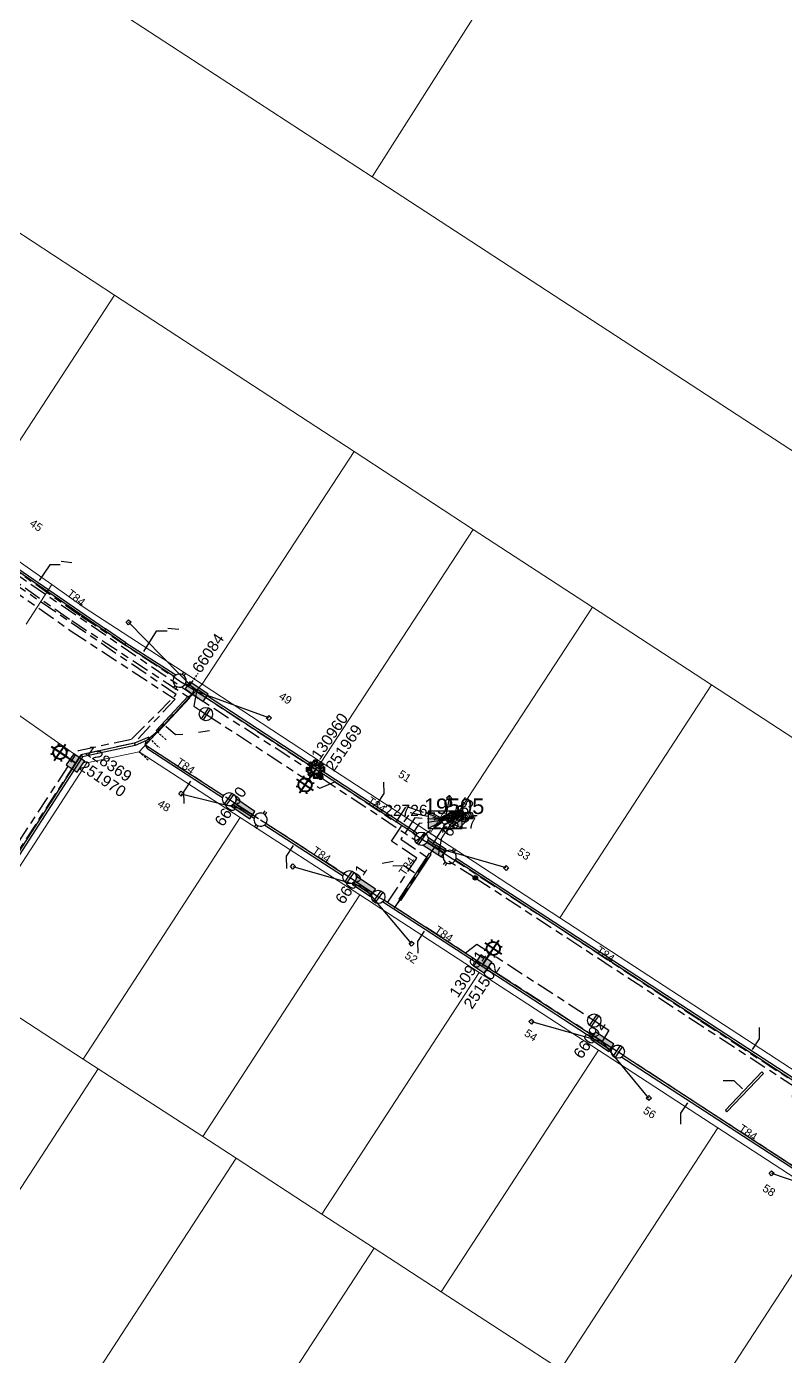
# Model space of a CAD drawing. Header units: metres. Extents: x 0 to 294317, y 0 to 6233398.
# Drawn here: x 292582.2 to 292752.8, y 6231529.6 to 6231828.6 of the extents above; entities that cross this region are included whole.
import ezdxf
from ezdxf import colors
from ezdxf.entities.mleader import LeaderData, LeaderLine
from ezdxf.enums import TextEntityAlignment as Align
from ezdxf.math import Vec2, Vec3

# ---------------------------------------------------------------- set-up
doc = ezdxf.new("R2010")
doc.units = ezdxf.units.M
for name, pattern in [('Cable Exist UG', [8.2, 4, -1.2, 1.8, -1.2]), ('DASHED', [0.75, 0.5, -0.25]), ('HIDDEN', [0.375, 0.25, -0.125]), ('HIDDEN2', [0.1875, 0.125, -0.0625])]:
    doc.linetypes.add(name, pattern=pattern)
doc.layers.get('0').update_dxf_attribs({"color": 6})
for name, color, linetype in [('_User Miscellaneous1', 7, 'Continuous'), ('Duct_SP_EXT', 7, 'Continuous'), ('Equip_HV_EXT', 7, 'Continuous'), ('Equip_LV_EXT', 7, 'Continuous'), ('Equip_SP_SL_EXT', 7, 'Continuous'), ('Mains_HV_EXT', 7, 'Continuous'), ('Mains_LV_EXT', 7, 'Continuous'), ('Mains_LV_SL_EXT', 7, 'Continuous'), ('Services_SP_EXT', 7, 'Continuous'), ('Sub_SP_EXT', 7, 'Continuous'), ('SupportsUG_SP_LV_EXT', 7, 'Continuous'), ('SupportsUG_SP_LV_SL_EXT', 7, 'Continuous'), ('Trench_SP_EXT', 7, 'Continuous')]:
    doc.layers.add(name, color=color, linetype=linetype)
for name, color, linetype, lineweight in [('Cadastre Buildings_SP_EXT', 9, 'Continuous', 5), ('Cadastre Land Parcels_SP_EXT', 9, 'Continuous', 5), ('Cadastre Other Property_SP_EXT', 9, 'HIDDEN', 5), ('Cadastre Roads_SP_EXT', 9, 'Continuous', 5)]:
    doc.layers.add(name, color=color, linetype=linetype, lineweight=lineweight)
doc.layers.add('UNKNOWN_FEATURES', color=1, linetype='DASHED', plot=False)
doc.styles.add('COLUMN_LABEL', font='arial.ttf')
doc.styles.add('iecARIAL', font='arial.ttf', dxfattribs={"height": 2})
doc.styles.add('POLE_LABEL', font='arial.ttf')
doc.styles.get("Standard").update_dxf_attribs({"font": 'arial.ttf'})
doc.styles.add('SWITCH_LABEL', font='arial.ttf', dxfattribs={"height": 2.5})

# ---------------------------------------------------------------- blocks, each defined once
blk = doc.blocks.new('SUB_PADMOUNT_EXT')
for points in [[(0, 0), (-3.84, 1.92), (-3.84, -1.92)], [(0, 0), (3.84, 1.92), (3.84, -1.92)]]:
    blk.add_hatch(color=256).paths.add_polyline_path(points)
for p, q in [((3.84, 1.92), (-3.84, -1.92)), ((-3.84, 1.92), (3.84, -1.92))]:
    blk.add_line(p, q)
blk.add_lwpolyline([(-3.84, -1.92), (3.84, -1.92), (3.84, 1.92), (-3.84, 1.92)], close=True)
for tag, height, flags, p in [('ASSET_NUM', 3.5, 8, (2, 2)), ('STREET_CODE', 0.2, 9, (1.5, 0)), ('CONSTRUCTED_VOLTAGE', 0.2, 9, (1.5, -0.2)), ('OPERATING_VOLTAGE', 0.2, 9, (1.5, -0.6)), ('ORIENTATION', 0.2, 9, (1.5, -0.8)), ('OWNED_BY', 0.2, 9, (1.5, -1)), ('OPERATED_BY', 0.2, 9, (1.5, -1.2)), ('SECONDARY_VOLTAGE', 0.2, 9, (1.5, -1.6)), ('STATE', 0.2, 9, (1.5, -1.8)), ('SUBSTATION_TYPE', 0.2, 9, (1.5, -2.2)), ('STREETNAME', 0.2, 9, (1.5, -3)), ('NO_PHASES', 0.2, 9, (1.5, -0.4)), ('MAINTAINED_BY', 0.2, 9, (1.5, -1.4)), ('PARENT', 0.2, 9, (1.5, -2)), ('USAGE', 0.2, 9, (1.5, -2.4)), ('LEGEND', 0.2, 9, (1.5, -2.6)), ('LOCATION', 0.2, 9, (1.5, -2.8)), ('SUBURB', 0.2, 9, (1.5, -3.2)), ('Z', 0.2, 1, (1.5, -3.6)), ('NOTES', 0.2, 9, (1.5, -3.4))]:
    blk.add_attdef(tag, text='', height=height, dxfattribs=dict(flags=flags)).set_placement(p, align=Align.MIDDLE_LEFT)
blk = doc.blocks.new('COLUMN_EXT')
blk.add_hatch(color=256).paths.add_polyline_path([(-1.49, 1.48), (-1.49, -1.49), (1.48, -1.49), (1.48, 1.48)])
blk.add_lwpolyline([(-1.49, -1.49), (1.48, -1.49), (1.48, 1.48), (-1.49, 1.48)], close=True)
for tag, height, style, flags, p in [('ASSET_NUM', 2.5, 'COLUMN_LABEL', 8, (2, 2)), ('STRUCTURE_PLANT_NUMBER', 0.2, 'POLE_LABEL', 9, (1.81, 0.03)), ('STREET_CODE', 0.2, 'COLUMN_LABEL', 9, (1.81, -0.2))]:
    blk.add_attdef(tag, text='', height=height, dxfattribs=dict(style=style, flags=flags)).set_placement(p, align=Align.MIDDLE_LEFT)
at = {"flags": 1}
blk.add_attdef('Z', (1.81, -2.35), '', height=0.2, dxfattribs=at)
at = {"flags": 9}
for tag, p in [('COLUMN_TYPE', (1.81, -0.4)), ('OWNED_BY', (1.81, -0.6)), ('STATE', (1.81, -0.8)), ('USAGE', (1.81, -1)), ('STREETNAME', (1.81, -1.6)), ('SUBURB', (1.81, -1.8)), ('LEGEND', (1.81, -1.2)), ('LOCATION', (1.81, -1.4)), ('NOTES', (1.81, -2))]:
    blk.add_attdef(tag, text='', height=0.2, dxfattribs=at).set_placement(p, align=Align.MIDDLE_LEFT)
blk = doc.blocks.new('PILLAR_EXT')
blk.add_hatch(color=256).paths.add_polyline_path([(-2.475, 0.99), (-2.475, -0.99), (2.475, -0.99), (2.475, 0.99)])
blk.add_lwpolyline([(-2.475, -0.99), (2.475, -0.99), (2.475, 0.99), (-2.475, 0.99)], close=True)
at = {"style": 'iecARIAL', "flags": 8}
blk.add_attdef('ASSET_NUM', (1.5, 3.5), '', height=2.5, dxfattribs=at)
for tag, p, flags in [('OWNED_BY', (0, -0.2), 9), ('STATE', (0, -0.4), 9), ('SUPPORT_TYPE', (0, -0.6), 9), ('STREETNAME', (0, -1.8), 9), ('SUBURB', (0, -2), 1), ('USAGE', (0, -0.8), 9), ('LEGEND', (0, -1), 9), ('LOCATION', (0, -1.2), 9), ('NOTES', (0, -1.4), 9), ('PARENT', (0, -1.6), 9)]:
    blk.add_attdef(tag, p, '', height=0.2, dxfattribs=dict(flags=flags))
blk = doc.blocks.new('SL_LANTERN_EXT')
at = {"lineweight": 40}
for p, q in [((0, 1.97), (0, 6.47)), ((-2.25, 4.22), (2.25, 4.22)), ((-1.46, 5.68), (-1.06, 5.28)), ((-1.46, 2.76), (-1.06, 3.16)), ((1.46, 5.68), (1.06, 5.28)), ((1.46, 2.76), (1.06, 3.16)), ((0, 0), (0, 2.72))]:
    blk.add_line(p, q, dxfattribs=at)
blk.add_circle((0, 4.22), 1.5, dxfattribs=at)
at = {"style": 'iecARIAL', "flags": 8}
blk.add_attdef('ASSET_NUM', (1.5, 1.5), '', height=2.5, dxfattribs=at)
for tag, p, height, flags in [('OPERATING_VOLTAGE', (0.98, -1.65), 0.2, 9), ('ORIENTATION', (0.98, -1.85), 0.2, 9), ('OWNED_BY', (0.98, -2.05), 0.2, 9), ('STATE', (0.98, -2.25), 0.2, 9), ('CONSTRUCTED_VOLTAGE', (0.98, -0.65), 0.2, 9), ('CONTROL_TYPE', (0.98, -0.85), 0.2, 9), ('LANTERN_PURPOSE', (0.98, -1.05), 0.2, 9), ('LANTERN_TYPE', (0.98, -1.25), 0.2, 9), ('NO_PHASES', (0.98, -1.45), 0.2, 9), ('USAGE', (0.98, -2.45), 0.2, 9), ('CEXIST', (0.98, -2.65), 0.2, 9), ('CNEW', (0.98, -2.85), 0.2, 9), ('CNUMBER', (0.98, -3.05), 0.2, 9), ('LNUMBER', (2.18, -3.25), 2.5, 8), ('CREMOVE', (0.98, -3.25), 0.2, 9), ('CREPLACE', (0.98, -3.45), 0.2, 9), ('LKINGHEIGHT', (0.98, -3.65), 0.2, 9), ('LBRACKET', (0.98, -3.85), 0.2, 9), ('LBRACKETVOCAB', (0.98, -4.05), 0.2, 9), ('LCATEGORY', (0.98, -4.25), 0.2, 9), ('LCHARGE1', (0.98, -4.45), 0.2, 9), ('LCHARGE1PERCENT', (0.98, -4.65), 0.2, 9), ('LCHARGE2', (0.98, -4.85), 0.2, 9), ('LCHARGE2PERCENT', (0.98, -5.05), 0.2, 9), ('LCHARGE3', (0.98, -5.25), 0.2, 9), ('LCHARGE3PERCENT', (0.98, -5.45), 0.2, 9), ('LEXIST', (0.98, -5.65), 0.2, 9), ('LLAMP', (0.98, -5.85), 0.2, 9), ('LLAMPVOCAB', (0.98, -6.05), 0.2, 9), ('LMAST', (0.98, -6.25), 0.2, 9), ('LMASTVOCAB', (0.98, -6.45), 0.2, 9), ('LNEW', (0.98, -6.65), 0.2, 9), ('LANTNUMBER', (0.98, -6.85), 0.2, 9), ('LOUTREACH', (0.98, -7.25), 0.2, 9), ('LOUTREACHVOCAB', (0.98, -7.45), 0.2, 9), ('LRATECODE', (0.98, -7.65), 0.2, 9), ('LREMOVE', (0.98, -7.85), 0.2, 9), ('LREPLACE', (0.98, -8.05), 0.2, 9), ('LTYPE', (0.98, -8.25), 0.2, 9), ('LTYPEVOCAB', (0.98, -8.45), 0.2, 9), ('LEGEND', (0.98, -8.65), 0.2, 9), ('LOCATION', (0.98, -8.85), 0.2, 9), ('NOTES', (0.98, -9.05), 0.2, 9), ('STREETNAME', (0.98, -9.25), 0.2, 9), ('SUBURB', (0.98, -9.45), 0.2, 1)]:
    blk.add_attdef(tag, p, '', height=height, dxfattribs=dict(flags=flags))
blk = doc.blocks.new('SL_NIGHTWATCH_EXT')
at = {"lineweight": 40}
h = blk.add_hatch(color=256, dxfattribs=at)
h.paths.add_polyline_path([(0.39, 1.96, 0.098491), (-0.39, 1.96), (-0.2, 0.98, -0.098491), (0.19, 0.98)])
h.paths.add_polyline_path([(0.55, 0.83, -0.098491), (0.83, 0.56), (1.66, 1.11, 0.098491), (1.11, 1.66)])
h.paths.add_polyline_path([(0.98, 0.2, -0.098491), (0.98, -0.19), (1.96, -0.39, 0.098491), (1.96, 0.39)])
h.paths.add_polyline_path([(0.83, -0.55, -0.098491), (0.56, -0.83), (1.11, -1.66, 0.098491), (1.66, -1.11)])
h.paths.add_polyline_path([(-0.19, -0.98), (-0.39, -1.96, 0.098491), (0.39, -1.96), (0.2, -0.98, -0.098491)])
h.paths.add_polyline_path([(-0.83, -0.56), (-1.66, -1.11, 0.098491), (-1.11, -1.66), (-0.55, -0.83, -0.098491)])
h.paths.add_polyline_path([(-0.98, 0.19), (-1.96, 0.39, 0.098491), (-1.96, -0.39), (-0.98, -0.2, -0.098491)])
h.paths.add_polyline_path([(-1.11, 1.66, 0.098491), (-1.66, 1.11), (-0.83, 0.55, -0.098491), (-0.56, 0.83)])
for p, q in [((-1.16, 1.63), (-1.16, 1.63, 0)), ((-1.1, 1.64), (-1.1, 1.64, 0)), ((1.08, 1.63), (1.08, 1.63, 0)), ((-0.86, -0.57), (-0.86, -0.57, 0)), ((0.82, -0.57), (0.82, -0.57, 0)), ((1.13, -1.65), (1.13, -1.65, 0)), ((1.96, -0.37), (1.96, -0.37, 0))]:
    blk.add_line(p, q, dxfattribs=at)
for points in [[(-0.98, 0.19, 0.098491), (-0.98, -0.2), (-1.96, -0.39, -0.098491), (-1.96, 0.39)], [(-0.56, 0.83, 0.098491), (-0.83, 0.55), (-1.66, 1.11, -0.098491), (-1.11, 1.66)], [(-0.2, 0.98, -0.098491), (0.19, 0.98), (0.39, 1.96, 0.098491), (-0.39, 1.96)], [(0.83, 0.56), (1.66, 1.11, 0.098491), (1.11, 1.66), (0.55, 0.83, -0.098491)], [(0.98, -0.19), (1.96, -0.39, 0.098491), (1.96, 0.39), (0.98, 0.2, -0.098491)], [(-0.83, -0.56, 0.098491), (-0.55, -0.83), (-1.11, -1.66, -0.098491), (-1.66, -1.11)], [(0.2, -0.98), (0.39, -1.96, -0.098491), (-0.39, -1.96), (-0.19, -0.98, 0.098491)], [(0.56, -0.83), (1.11, -1.66, 0.098491), (1.66, -1.11), (0.83, -0.55, -0.098491)]]:
    blk.add_lwpolyline(points, format="xyb", close=True, dxfattribs=at)
blk.add_circle((0, 0), 1, dxfattribs=at)
blk = doc.blocks.new('CCP_EXT')
blk.add_wipeout([(0, 0.57), (0.57, 0), (0, -0.57), (-0.57, 0)])
blk.add_lwpolyline([(-0.57, 0), (0, 0.57), (0.57, 0), (0, -0.57), (-0.57, 0)])
at = {"flags": 1}
blk.add_attdef('Z', (0, 0), '', height=0.2, dxfattribs=at)
at = {"flags": 9}
for tag, p in [('CCP_TYPE', (0, 0)), ('CONSTRUCTED_VOLTAGE', (0, -0.2)), ('OPERATING_VOLTAGE', (0, -0.6)), ('ORIENTATION', (0, -0.8)), ('OWNED_BY', (0, -1)), ('STATE', (0, -1.8)), ('NO_PHASES', (0, -0.4)), ('USAGE', (0, -1.2)), ('LEGEND', (0, -1.4)), ('LIFE_SUPPORT', (0, -1.6)), ('NOTES', (0, -2))]:
    blk.add_attdef(tag, text='', height=0.2, dxfattribs=at).set_placement(p, align=Align.MIDDLE_LEFT)
blk = doc.blocks.new('LV_UG_LINKS_CLOSED_EXT')
blk.add_wipeout([(-1.06, 1.06), (-1.18, 0.92), (-1.29, 0.76), (-1.37, 0.59), (-1.43, 0.42), (-1.48, 0.23), (-1.49, 0.05), (-1.49, -0.14), (-1.46, -0.33), (-1.41, -0.51), (-1.33, -0.68), (-1.24, -0.84), (-1.12, -0.99), (-0.99, -1.12), (-0.84, -1.24), (-0.68, -1.33), (-0.51, -1.41), (-0.33, -1.46), (-0.14, -1.49), (0.05, -1.49), (0.23, -1.48), (0.42, -1.43), (0.59, -1.37), (0.76, -1.29), (0.92, -1.18), (1.06, -1.06), (1.18, -0.92), (1.29, -0.76), (1.37, -0.59), (1.43, -0.42), (1.48, -0.23), (1.49, -0.05), (1.49, 0.14), (1.46, 0.33), (1.41, 0.51), (1.33, 0.68), (1.24, 0.84), (1.12, 0.99), (0.99, 1.12), (0.84, 1.24), (0.68, 1.33), (0.51, 1.41), (0.33, 1.46), (0.14, 1.49), (-0.05, 1.49), (-0.23, 1.48), (-0.42, 1.43), (-0.59, 1.37), (-0.76, 1.29), (-0.92, 1.18)])
for p, q in [((-0.25, -1.48), (-0.25, 1.48)), ((0.25, -1.48), (0.25, 1.48))]:
    blk.add_line(p, q)
blk.add_circle((0, 0), 1.5)
at = {"flags": 9}
for tag, p in [('ACTUAL_STATUS', (0, 0)), ('CONSTRUCTED_VOLTAGE', (0, -0.2)), ('OPERATING_VOLTAGE', (0, -0.6)), ('ORIENTATION', (0, -0.8)), ('STATE', (0, -1)), ('SWITCH_TYPE', (0, -1.2)), ('NO_PHASES', (0, -0.4)), ('USAGE', (0, -1.4)), ('NOTES', (0, -1.6))]:
    blk.add_attdef(tag, text='', height=0.2, dxfattribs=at).set_placement(p, align=Align.MIDDLE_LEFT)
at = {"flags": 1}
blk.add_attdef('Z', (0, 0), '', height=0.2, dxfattribs=at)
blk = doc.blocks.new('LV_UG_LINKS_OPEN_EXT')
for p, q in [((-0.25, 1.47), (-0.25, 2.22)), ((0.25, 1.47), (0.25, 2.22)), ((-0.25, -1.47), (-0.25, -2.22)), ((0.25, -1.47), (0.25, -2.22))]:
    blk.add_line(p, q)
at = {"flags": 9}
for tag, p in [('ACTUAL_STATUS', (0, 0)), ('CONSTRUCTED_VOLTAGE', (0, -0.2)), ('OPERATING_VOLTAGE', (0, -0.6)), ('ORIENTATION', (0, -0.8)), ('STATE', (0, -1)), ('SWITCH_TYPE', (0, -1.2)), ('NO_PHASES', (0, -0.4)), ('USAGE', (0, -1.4)), ('NOTES', (0, -1.6))]:
    blk.add_attdef(tag, text='', height=0.2, dxfattribs=at).set_placement(p, align=Align.MIDDLE_LEFT)
at = {"flags": 1}
blk.add_attdef('Z', (0, 0), '', height=0.2, dxfattribs=at)
blk.add_wipeout([(-0.25, 1.47), (-0.43, 1.43), (-0.61, 1.36), (-0.77, 1.28), (-0.93, 1.17), (-1.07, 1.05), (-1.19, 0.9), (-1.29, 0.75), (-1.38, 0.58), (-1.44, 0.4), (-1.48, 0.22), (-1.49, 0.03), (-1.49, -0.16), (-1.45, -0.34), (-1.4, -0.52), (-1.32, -0.69), (-1.23, -0.85), (-1.11, -1), (-0.98, -1.13), (-0.83, -1.24), (-0.66, -1.34), (-0.49, -1.41), (-0.31, -1.46), (-0.13, -1.49), (0.06, -1.49), (0.25, -1.47), (0.43, -1.43), (0.61, -1.36), (0.77, -1.28), (0.93, -1.17), (1.07, -1.05), (1.19, -0.9), (1.29, -0.75), (1.38, -0.58), (1.44, -0.4), (1.48, -0.22), (1.49, -0.03), (1.49, 0.16), (1.45, 0.34), (1.4, 0.52), (1.32, 0.69), (1.23, 0.85), (1.11, 1), (0.98, 1.13), (0.83, 1.24), (0.66, 1.34), (0.49, 1.41), (0.31, 1.46), (0.13, 1.49), (-0.06, 1.49)])
blk.add_lwpolyline([(0, -1.49, 1), (0, 1.49, 1)], format="xyb", close=True)
blk = doc.blocks.new('LV_UG_DFUSE_CLOSED_EXT')
for points in [[(1, 0), (0, 0)], [(5.04, 0.73), (2.16, -0.72)], [(5.05, -0.71), (2.16, 0.72)], [(6.2, 0.01), (7.2, 0.01)]]:
    blk.add_lwpolyline(points)
for centre in [(1.8, 0), (5.4, 0.01)]:
    blk.add_circle(centre, 0.8)
at = {"flags": 9}
for tag, p in [('ACTUAL_STATUS', (0, 0)), ('CONSTRUCTED_VOLTAGE', (0, -0.2)), ('OPERATING_VOLTAGE', (0, -0.6)), ('ORIENTATION', (0, -0.8)), ('STATE', (0, -1)), ('SWITCH_TYPE', (0, -1.2)), ('NO_PHASES', (0, -0.4)), ('USAGE', (0, -1.4)), ('NOTES', (0, -1.6))]:
    blk.add_attdef(tag, text='', height=0.2, dxfattribs=at).set_placement(p, align=Align.MIDDLE_LEFT)
at = {"flags": 1}
blk.add_attdef('Z', (0, 0), '', height=0.2, dxfattribs=at)
blk = doc.blocks.new('SWG_HOLEC_SU_EXT')
blk.add_line((1.8, -2), (5.8, -2))
for points in [[(1, 0), (0, 0)], [(6.6, 0), (7.6, 0)]]:
    blk.add_lwpolyline(points)
for points in [[(1.8, -0.8, 1), (1.8, 0.8, 1)], [(5.8, -0.8, 1), (5.8, 0.8, 1)]]:
    blk.add_lwpolyline(points, format="xyb", close=True)
at = {"style": 'SWITCH_LABEL', "flags": 8}
blk.add_attdef('ASSET_NUM', text='', height=2.5, rotation=179.9544, dxfattribs=at).set_placement((-2.4, 0), align=Align.MIDDLE_LEFT)
at = {"flags": 1}
blk.add_attdef('Z', (0, 0), '', height=0.2, dxfattribs=at)
at = {"flags": 9}
for tag, p in [('ACTUAL_STATUS', (0, -0.4)), ('CONSTRUCTED_VOLTAGE', (0, -0.6)), ('OPERATING_VOLTAGE', (0, -1)), ('ORIENTATION', (0, -1.2)), ('OWNED_BY', (0, -1.4)), ('STATE', (0, -1.8)), ('SWITCH_TYPE', (0, -2)), ('STREETNAME', (0, -2.6)), ('SUBURB', (0, -2.8)), ('NO_PHASES', (0, -0.8)), ('PARENT', (0, -1.6)), ('USAGE', (0, -2.2)), ('LOCATION', (0, -2.4)), ('NOTES', (0, -3))]:
    blk.add_attdef(tag, text='', height=0.2, dxfattribs=at).set_placement(p, align=Align.MIDDLE_LEFT)
at = {"style": 'SWITCH_LABEL', "flags": 9}
blk.add_attdef('STREET_CODE', text='', height=0.2, dxfattribs=at).set_placement((0, -0.2), align=Align.MIDDLE_LEFT)
blk = doc.blocks.new('CONNECTOR_NODE_EXT')
h = blk.add_hatch(color=256)
edge = h.paths.add_edge_path()
edge.add_arc((0, 0), 0.5, 0, 360)
blk.add_circle((0, 0), 0.5)
at = {"flags": 1}
blk.add_attdef('Z', (0, 0), '', height=0.2, dxfattribs=at)
at = {"flags": 9}
for tag, p in [('CONNECTOR_TYPE', (0, 0)), ('CONSTRUCTED_VOLTAGE', (0, -0.2)), ('OPERATING_VOLTAGE', (0, -0.6)), ('ORIENTATION', (0, -0.8)), ('SUBTYPE', (0, -1)), ('NO_PHASES', (0, -0.4)), ('USAGE', (0, -1.2)), ('NOTES', (0, -1.4))]:
    blk.add_attdef(tag, text='', height=0.2, dxfattribs=at).set_placement(p, align=Align.MIDDLE_LEFT)

msp = doc.modelspace()

# ---------------------------------------------------------------- linework, layer by layer
at = {"layer": 'Cadastre Buildings_SP_EXT', "linetype": 'Continuous'}
msp.add_lwpolyline([(292660.37, 6231553.98), (292648.65, 6231561.6), (292629.34, 6231574.15), (292584.92, 6231505.81), (292594.95, 6231497.25), (292613.27, 6231481.6), (292660.37, 6231553.98)], close=True, dxfattribs=at)
at = {"layer": 'Cadastre Land Parcels_SP_EXT', "linetype": 'Continuous'}
for points in [[(292301.53, 6231964.26), (292538.18, 6231809.95), (292574.52, 6231786.22), (292602.04, 6231768.24), (292655.86, 6231733.06), (292682.66, 6231715.57), (292709.46, 6231698.09), (292736.26, 6231680.6), (292851.81, 6231605.25)], [(292601.95, 6231832.65), (292659.95, 6231794.82), (292733.47, 6231910.56)], [(292733.47, 6231910.56), (292659.95, 6231794.82), (292858.08, 6231665.6), (292937.13, 6231789.79), (292767.86, 6231901.28)], [(292858.08, 6231665.6), (292659.95, 6231794.82), (292601.95, 6231832.65)]]:
    msp.add_lwpolyline(points, dxfattribs=at)
for points in [[(292602.04, 6231768.24), (292574.52, 6231786.22), (292541.55, 6231735.73), (292568.46, 6231716.83), (292602.04, 6231768.24)], [(292655.86, 6231733.06), (292602.04, 6231768.24), (292568.46, 6231716.83), (292587.93, 6231703.15), (292595.19, 6231698.04), (292621.69, 6231680.73), (292655.86, 6231733.06)], [(292682.66, 6231715.57), (292655.86, 6231733.06), (292621.69, 6231680.73), (292648.5, 6231663.23), (292682.66, 6231715.57)], [(292709.46, 6231698.09), (292682.66, 6231715.57), (292648.5, 6231663.23), (292675.3, 6231645.74), (292709.46, 6231698.09)], [(292736.26, 6231680.6), (292709.46, 6231698.09), (292675.3, 6231645.74), (292702.11, 6231628.25), (292736.26, 6231680.6)], [(292851.81, 6231605.25), (292736.26, 6231680.6), (292702.11, 6231628.25), (292817.67, 6231552.9), (292851.81, 6231605.25)], [(292630.29, 6231650.81), (292607.54, 6231665.58), (292595.78, 6231663.09), (292565.1, 6231615.88), (292594.99, 6231596.47), (292630.29, 6231650.81)], [(292683.99, 6231615.95), (292657.14, 6231633.39), (292621.83, 6231579.04), (292629.34, 6231574.15), (292648.65, 6231561.6), (292683.99, 6231615.95)], [(292598.32, 6231594.3), (292594.99, 6231596.47), (292565.1, 6231615.88), (292530.82, 6231563.1), (292532.65, 6231550.46), (292556.56, 6231530.03), (292598.32, 6231594.3)], [(292710.83, 6231598.49), (292683.99, 6231615.95), (292648.65, 6231561.6), (292660.37, 6231553.98), (292675.47, 6231544.15), (292710.83, 6231598.49)], [(292737.65, 6231581.03), (292710.83, 6231598.49), (292675.47, 6231544.15), (292691.3, 6231533.85), (292702.29, 6231526.69), (292737.65, 6231581.03)], [(292629.34, 6231574.15), (292621.83, 6231579.04), (292598.32, 6231594.3), (292556.56, 6231530.03), (292584.92, 6231505.81), (292629.34, 6231574.15)], [(292764.48, 6231563.57), (292737.65, 6231581.03), (292702.29, 6231526.69), (292729.11, 6231509.23), (292764.48, 6231563.57)], [(292791.31, 6231546.11), (292764.48, 6231563.57), (292729.11, 6231509.23), (292755.94, 6231491.78), (292791.31, 6231546.11)], [(292729.11, 6231509.23), (292702.29, 6231526.69), (292691.3, 6231533.85), (292675.47, 6231544.15), (292660.37, 6231553.98), (292613.27, 6231481.6), (292621.91, 6231474.2), (292676.09, 6231427.81), (292729.11, 6231509.23)]]:
    msp.add_lwpolyline(points, close=True, dxfattribs=at)
at = {"layer": 'Cadastre Other Property_SP_EXT', "linetype": 'HIDDEN2'}
msp.add_lwpolyline([(292672.94, 6231647.2), (292675.3, 6231645.74), (292678.22, 6231650.3), (292676, 6231651.88), (292672.94, 6231647.2)], close=True, dxfattribs=at)
at = {"layer": 'Cadastre Roads_SP_EXT', "linetype": 'Continuous'}
msp.add_lwpolyline([(292582.15, 6231694.28), (292587.93, 6231703.15), (292568.46, 6231716.83)], dxfattribs=at)
msp.add_lwpolyline([(292565.1, 6231615.88), (292595.78, 6231663.09), (292588.54, 6231668.16), (292579.44, 6231674.53), (292546.8, 6231624.43), (292529.29, 6231597.56), (292514.41, 6231574.74), (292523.36, 6231568.39), (292530.82, 6231563.1), (292565.1, 6231615.88)], close=True, dxfattribs=at)
at = {"layer": 'Duct_SP_EXT'}
for p, q in [((292570.28, 6231713.09), (292599.74, 6231692.8)), ((292570.55, 6231713.48), (292600.01, 6231693.2)), ((292599.74, 6231692.8), (292599.88, 6231693)), ((292599.74, 6231692.8), (292599.88, 6231693)), ((292600.01, 6231693.2), (292599.88, 6231693)), ((292600.01, 6231693.2), (292599.88, 6231693)), ((292604.3, 6231689.66), (292604.44, 6231689.86)), ((292604.31, 6231689.66), (292604.44, 6231689.86)), ((292604.31, 6231689.66), (292618.8, 6231680.37)), ((292604.57, 6231690.06), (292604.44, 6231689.86)), ((292604.57, 6231690.06), (292604.44, 6231689.86)), ((292604.57, 6231690.06), (292619.06, 6231680.77)), ((292618.8, 6231680.37), (292618.93, 6231680.57)), ((292619.06, 6231680.77), (292618.93, 6231680.57)), ((292620.75, 6231679.55), (292620.62, 6231679.35)), ((292618.58, 6231678.04), (292611.4, 6231670.31)), ((292618.94, 6231677.72), (292611.76, 6231669.98)), ((292618.58, 6231678.04), (292618.76, 6231677.88)), ((292618.94, 6231677.72), (292618.76, 6231677.88)), ((292620.49, 6231679.15), (292620.62, 6231679.35)), ((292606.5, 6231667.47), (292594.52, 6231664.88)), ((292609.72, 6231668.82), (292606.5, 6231667.47)), ((292606.5, 6231667.47), (292606.58, 6231667.24)), ((292609.9, 6231668.38), (292606.65, 6231667.01)), ((292609.72, 6231668.82), (292609.81, 6231668.6)), ((292609.9, 6231668.38), (292609.81, 6231668.6)), ((292611.4, 6231670.31), (292611.58, 6231670.14)), ((292611.76, 6231669.98), (292611.58, 6231670.14)), ((292594.52, 6231664.88), (292563.09, 6231616.11)), ((292594.82, 6231664.46), (292563.49, 6231615.85)), ((292594.52, 6231664.88), (292594.67, 6231664.67)), ((292594.82, 6231664.46), (292594.67, 6231664.67)), ((292606.65, 6231667.01), (292594.82, 6231664.46)), ((292606.65, 6231667.01), (292606.58, 6231667.24)), ((292609.26, 6231666.28), (292609.39, 6231666.48)), ((292609.52, 6231666.68), (292609.39, 6231666.48)), ((292647.27, 6231661.65), (292647.4, 6231661.85)), ((292647.27, 6231661.65), (292647.4, 6231661.85)), ((292647.27, 6231661.65), (292674.02, 6231644.16)), ((292647.54, 6231662.05), (292647.4, 6231661.85)), ((292647.54, 6231662.05), (292647.4, 6231661.85)), ((292647.54, 6231662.05), (292674.28, 6231644.57)), ((292631.09, 6231652.63), (292630.96, 6231652.42)), ((292631.09, 6231652.63), (292630.96, 6231652.42)), ((292630.83, 6231652.22), (292630.96, 6231652.42)), ((292630.83, 6231652.22), (292630.96, 6231652.42)), ((292674.02, 6231644.16), (292674.15, 6231644.36)), ((292674.02, 6231644.16), (292674.15, 6231644.36)), ((292674.28, 6231644.57), (292674.15, 6231644.36)), ((292674.28, 6231644.57), (292674.15, 6231644.36)), ((292665.98, 6231632.4), (292672.8, 6231642.74)), ((292666.38, 6231632.14), (292673.2, 6231642.47)), ((292672.8, 6231642.74), (292673, 6231642.61)), ((292673.2, 6231642.47), (292673, 6231642.61)), ((292657.78, 6231634.75), (292657.91, 6231634.95)), ((292657.78, 6231634.75), (292657.91, 6231634.95)), ((292658.04, 6231635.15), (292657.91, 6231634.95)), ((292658.04, 6231635.15), (292657.91, 6231634.95)), ((292665.98, 6231632.4), (292666.18, 6231632.27)), ((292666.38, 6231632.14), (292666.18, 6231632.27)), ((292684.65, 6231617.28), (292684.78, 6231617.48)), ((292684.65, 6231617.28), (292684.78, 6231617.48)), ((292684.91, 6231617.68), (292684.78, 6231617.48)), ((292684.91, 6231617.68), (292684.78, 6231617.48)), ((292711.36, 6231599.92), (292711.49, 6231600.12)), ((292711.36, 6231599.92), (292711.49, 6231600.12)), ((292711.62, 6231600.32), (292711.49, 6231600.12)), ((292711.62, 6231600.32), (292711.49, 6231600.12)), ((292739.36, 6231584.96), (292747.57, 6231593.56)), ((292739.7, 6231584.63), (292747.92, 6231593.23)), ((292747.57, 6231593.56), (292747.74, 6231593.4)), ((292747.92, 6231593.23), (292747.74, 6231593.4)), ((292739.36, 6231584.96), (292739.53, 6231584.8)), ((292739.7, 6231584.63), (292739.53, 6231584.8))]:
    msp.add_line(p, q, dxfattribs=at)
at = {"layer": 'Duct_SP_EXT', "linetype": 'Continuous'}
for points in [[(292589.81, 6231707.62), (292587.47, 6231707.57), (292585.06, 6231704.08)], [(292590, 6231708.41), (292592.41, 6231708.12)], [(292613.86, 6231692.7), (292611.38, 6231692.67), (292608.55, 6231688.1)], [(292613.97, 6231693.38), (292616.44, 6231693.11)], [(292617.34, 6231669.44), (292615.69, 6231669.39), (292613.52, 6231671.22)], [(292623.38, 6231670.26), (292620.89, 6231669.87)], [(292662.51, 6231658.76), (292662.54, 6231656.15), (292660.99, 6231653.79)], [(292664.64, 6231640.9), (292662.19, 6231640.44)], [(292664.57, 6231639.92), (292667.08, 6231639.97), (292669.46, 6231638.43)], [(292746.96, 6231603.58), (292746.98, 6231601.02), (292745.4, 6231598.65)], [(292738.89, 6231591.63), (292741.24, 6231591.67), (292743.23, 6231589.8)], [(292729.36, 6231581.83), (292729.34, 6231584.3), (292730.88, 6231586.6)]]:
    msp.add_lwpolyline(points, dxfattribs=at)
at = {"layer": 'Mains_LV_SL_EXT', "linetype": 'Cable Exist UG'}
msp.add_lwpolyline([(292593.23, 6231663.06), (292559.61, 6231611.35)], dxfattribs=at)
at = {"layer": 'Trench_SP_EXT', "linetype": 'Cable Exist UG'}
for points in [[(292608.93, 6231667.08, -0.339039), (292609.81, 6231668.6)], [(292609.39, 6231666.48, -0.210022), (292608.93, 6231667.08)]]:
    msp.add_lwpolyline(points, format="xyb", dxfattribs=at)
for points in [[(292609.81, 6231668.6), (292611.58, 6231670.14)], [(292664.93, 6231630.38), (292666.18, 6231632.27)]]:
    msp.add_lwpolyline(points, dxfattribs=at)
at = {"layer": 'UNKNOWN_FEATURES'}
for points in [[(292609.81, 6231668.6), (292612.1, 6231666.51)], [(292611.58, 6231670.14), (292613.66, 6231668.19)], [(292607.54, 6231665.58), (292609.57, 6231663.78)]]:
    msp.add_lwpolyline(points, dxfattribs=at)

# ---------------------------------------------------------------- block references
at = {"layer": 'Equip_HV_EXT'}
for p in [(292648.36, 6231659.82), (292683.13, 6231637.23)]:
    msp.add_blockref('CONNECTOR_NODE_EXT', p, dxfattribs=at)
at = {"layer": 'Equip_LV_EXT'}
for p in [(292675.4, 6231650.57), (292675.61, 6231650.93), (292675.95, 6231651.17), (292676.36, 6231651.26)]:
    msp.add_blockref('LV_UG_DFUSE_CLOSED_EXT', p, dxfattribs=at)
at = {"layer": 'Equip_SP_SL_EXT'}
ref = msp.add_blockref('SL_LANTERN_EXT', (292647.24, 6231661.6), dxfattribs=dict(at, rotation=145.6807712997202))
ref.add_attrib('ASSET_NUM', '130960', dxfattribs={"layer": '0', "height": 2.5, "rotation": 55.7854, "style": 'iecARIAL'}).set_placement((292648.74, 6231663.1), align=Align.BOTTOM_LEFT)
ref = msp.add_blockref('SL_LANTERN_EXT', (292593.23, 6231663.06), dxfattribs=dict(at, rotation=55.78944621509293))
ref.add_attrib('ASSET_NUM', '128369', dxfattribs={"layer": '0', "height": 2.5, "rotation": 325.9706, "style": 'iecARIAL'}).set_placement((292594.73, 6231664.56), align=Align.BOTTOM_LEFT)
msp.add_blockref('SL_NIGHTWATCH_EXT', (292647.24, 6231661.6), dxfattribs=at)
ref = msp.add_blockref('SL_LANTERN_EXT', (292684.79, 6231617.83), dxfattribs=dict(at, rotation=325.8889758371436))
ref.add_attrib('ASSET_NUM', '130961', dxfattribs={"layer": '0', "height": 2.5, "rotation": 56.2465, "style": 'iecARIAL'}).set_placement((292686.29, 6231619.33), align=Align.BOTTOM_RIGHT)
at = {"layer": 'Sub_SP_EXT'}
ref = msp.add_blockref('SUB_PADMOUNT_EXT', (292676.35, 6231650.26), dxfattribs=at)
ref.add_attrib('ASSET_NUM', '19505', dxfattribs={"layer": '0', "height": 3.5}).set_placement((292678.35, 6231650.51), align=Align.BOTTOM_CENTER)
at = {"layer": 'SupportsUG_SP_LV_EXT'}
ref = msp.add_blockref('PILLAR_EXT', (292620.46, 6231679.11), dxfattribs=dict(at, rotation=145.6737686636995))
ref.add_attrib('ASSET_NUM', '66084', dxfattribs={"layer": '0', "height": 2.5, "rotation": 55.7271, "style": 'iecARIAL'}).set_placement((292621.96, 6231682.61), align=Align.BOTTOM_LEFT)
ref = msp.add_blockref('PILLAR_EXT', (292630.97, 6231652.68), dxfattribs=dict(at, rotation=325.8889758371436))
ref.add_attrib('ASSET_NUM', '66090', dxfattribs={"layer": '0', "height": 2.5, "rotation": 55.9154, "style": 'iecARIAL'}).set_placement((292632.47, 6231656.18), align=Align.BOTTOM_RIGHT)
ref = msp.add_blockref('PILLAR_EXT', (292673.99, 6231644.11), dxfattribs=dict(at, rotation=147.6505636419213))
ref.add_attrib('ASSET_NUM', '66085', dxfattribs={"layer": '0', "height": 2.5, "rotation": 55.9417, "style": 'iecARIAL'}).set_placement((292675.49, 6231647.61), align=Align.TOP_LEFT)
ref = msp.add_blockref('PILLAR_EXT', (292658.07, 6231635.2), dxfattribs=dict(at, rotation=325.8889758371436))
ref.add_attrib('ASSET_NUM', '66091', dxfattribs={"layer": '0', "height": 2.5, "rotation": 56.0267, "style": 'iecARIAL'}).set_placement((292659.57, 6231638.7), align=Align.BOTTOM_RIGHT)
ref = msp.add_blockref('PILLAR_EXT', (292711.67, 6231600.4), dxfattribs=dict(at, rotation=325.8889758371436))
ref.add_attrib('ASSET_NUM', '66092', dxfattribs={"layer": '0', "height": 2.5, "rotation": 55.6178, "style": 'iecARIAL'}).set_placement((292713.17, 6231603.9), align=Align.BOTTOM_RIGHT)
at = {"layer": 'SupportsUG_SP_LV_SL_EXT'}
ref = msp.add_blockref('COLUMN_EXT', (292647.24, 6231661.6), dxfattribs=dict(at, rotation=145.6807712997202))
ref.add_attrib('ASSET_NUM', '251969', dxfattribs={"layer": '0', "height": 2.5, "rotation": 55.7854, "style": 'COLUMN_LABEL'}).set_placement((292649.24, 6231662.35), align=Align.TOP_LEFT)
ref = msp.add_blockref('COLUMN_EXT', (292593.23, 6231663.06), dxfattribs=dict(at, rotation=55.78944621509293))
ref.add_attrib('ASSET_NUM', '251970', dxfattribs={"layer": '0', "height": 2.5, "rotation": 325.9706, "style": 'COLUMN_LABEL'}).set_placement((292595.23, 6231663.81), align=Align.TOP_LEFT)
ref = msp.add_blockref('COLUMN_EXT', (292684.79, 6231617.83), dxfattribs=dict(at, rotation=325.8889758371436))
ref.add_attrib('ASSET_NUM', '251502', dxfattribs={"layer": '0', "height": 2.5, "rotation": 56.2465, "style": 'COLUMN_LABEL'}).set_placement((292686.79, 6231618.58), align=Align.TOP_RIGHT)

# ---------------------------------------------------------------- texts
at = {"layer": 'Cadastre Land Parcels_SP_EXT'}
for s, rotation, p in [('45', 325, (292582.75, 6231716.56)), ('49', 326.8866, (292638.79, 6231677.62)), ('51', 326.8866, (292665.61, 6231660.09)), ('48', 328.8297, (292611.49, 6231653.41)), ('53', 326.8865, (292692.39, 6231642.6)), ('52', 326.9, (292667.08, 6231619.32)), ('54', 326.9, (292693.97, 6231601.84)), ('56', 326.9, (292720.67, 6231584.46)), ('58', 326.9, (292747.5, 6231566.96))]:
    msp.add_text(s, height=1.8, rotation=rotation, dxfattribs=at).set_placement(p)
at = {"layer": 'Mains_LV_EXT'}
for rotation, p in [(321.962, (292591.13, 6231700.83)), (325.6657, (292615.7, 6231662.85)), (325.5531, (292658.61, 6231654.13)), (325.889, (292646.28, 6231642.92)), (55.7891, (292667.28, 6231637.54)), (325.8049, (292673.77, 6231625.07)), (325.7529, (292710.09, 6231620.51)), (325.889, (292742.15, 6231580.45))]:
    msp.add_text('T84', height=1.8, rotation=rotation, dxfattribs=at).set_placement(p)

# ---------------------------------------------------------------- next in the draw order: block references
at = {"layer": 'Services_SP_EXT'}
for p in [(292605.17, 6231694.68), (292636.73, 6231673.17), (292617.03, 6231656.14), (292677.24, 6231655.17), (292642.13, 6231639.77), (292690.04, 6231639.45), (292668.8, 6231622.42), (292695.74, 6231604.88), (292722.15, 6231587.69), (292749.74, 6231570.79)]:
    msp.add_blockref('CCP_EXT', p, dxfattribs=at)

# ---------------------------------------------------------------- next in the draw order: linework, layer by layer
at = {"layer": 'Cadastre Buildings_SP_EXT', "linetype": 'Continuous'}
msp.add_lwpolyline([(292657.14, 6231633.39), (292630.29, 6231650.81), (292594.99, 6231596.47), (292598.32, 6231594.3), (292621.83, 6231579.04), (292657.14, 6231633.39)], close=True, dxfattribs=at)
at = {"layer": 'Cadastre Roads_SP_EXT', "linetype": 'Continuous'}
msp.add_lwpolyline([(292817.67, 6231552.9), (292702.11, 6231628.25), (292675.3, 6231645.74), (292648.5, 6231663.23), (292621.69, 6231680.73), (292613.94, 6231672.43), (292607.54, 6231665.58), (292630.29, 6231650.81), (292657.14, 6231633.39), (292683.99, 6231615.95), (292710.83, 6231598.49), (292737.65, 6231581.03), (292764.48, 6231563.57)], dxfattribs=at)
at = {"layer": 'Duct_SP_EXT'}
for p, q in [((292604.3, 6231689.66), (292599.74, 6231692.8)), ((292604.57, 6231690.06), (292600.01, 6231693.2)), ((292620.75, 6231679.55), (292647.54, 6231662.05)), ((292620.49, 6231679.15), (292647.27, 6231661.65)), ((292630.83, 6231652.22), (292609.26, 6231666.28)), ((292631.09, 6231652.63), (292609.52, 6231666.68)), ((292658.04, 6231635.15), (292631.09, 6231652.63)), ((292657.78, 6231634.75), (292630.83, 6231652.22)), ((292759.56, 6231588.35), (292674.02, 6231644.16)), ((292759.82, 6231588.75), (292674.28, 6231644.57)), ((292684.65, 6231617.28), (292657.78, 6231634.75)), ((292684.91, 6231617.68), (292658.04, 6231635.15)), ((292711.36, 6231599.92), (292684.65, 6231617.28)), ((292711.62, 6231600.32), (292684.91, 6231617.68)), ((292764.96, 6231565), (292711.36, 6231599.92)), ((292765.22, 6231565.4), (292711.62, 6231600.32))]:
    msp.add_line(p, q, dxfattribs=at)
at = {"layer": 'Duct_SP_EXT', "linetype": 'Continuous'}
for points in [[(292617.66, 6231653.96), (292617.62, 6231656.56), (292619.2, 6231658.98)], [(292640.73, 6231639.33), (292640.69, 6231642.09), (292642.25, 6231644.46)], [(292670.26, 6231620.31), (292670.21, 6231622.87), (292671.74, 6231625.21)]]:
    msp.add_lwpolyline(points, dxfattribs=at)
at = {"layer": 'Services_SP_EXT'}
for points in [[(292677.24, 6231655.17), (292676.35, 6231650.26)], [(292749.74, 6231570.79), (292765.28, 6231565.46)]]:
    msp.add_lwpolyline(points, dxfattribs=at)

# ---------------------------------------------------------------- next in the draw order: block references
at = {"layer": 'Equip_LV_EXT'}
for name, p, rotation in [('LV_UG_LINKS_OPEN_EXT', (292616.63, 6231681.55), 326.3329546062074), ('LV_UG_LINKS_CLOSED_EXT', (292622.57, 6231674.05), 325.7529210732442), ('LV_UG_LINKS_CLOSED_EXT', (292627.81, 6231654.9), 325.6656858385876), ('LV_UG_LINKS_OPEN_EXT', (292634.84, 6231650.29), 325.8889758371436), ('LV_UG_LINKS_CLOSED_EXT', (292671.02, 6231646.02), 324.3864712904326), ('LV_UG_LINKS_OPEN_EXT', (292677.36, 6231641.93), 326.1127657238731), ('LV_UG_LINKS_CLOSED_EXT', (292654.85, 6231637.36), 325.8889758371436), ('LV_UG_LINKS_CLOSED_EXT', (292661.31, 6231632.94), 323.1797860369659), ('LV_UG_LINKS_CLOSED_EXT', (292709.87, 6231605.12), 325.7528210230686), ('LV_UG_LINKS_CLOSED_EXT', (292715.17, 6231598.13), 325.8889758371436)]:
    msp.add_blockref(name, p, dxfattribs=dict(at, rotation=rotation))

# ---------------------------------------------------------------- next in the draw order: linework, layer by layer
at = {"layer": 'Mains_HV_EXT', "linetype": 'Cable Exist UG'}
for points in [[(292648.36, 6231659.82), (292620.38, 6231677.81), (292564.38, 6231716.02), (292567.64, 6231720.67), (292568.4, 6231722.38)], [(292562.48, 6231617.6), (292593.89, 6231665.85), (292605.93, 6231668.45), (292615.88, 6231678.44), (292561.35, 6231715.7)], [(292648.36, 6231659.82), (292669.83, 6231645.6), (292676.35, 6231650.26)], [(292683.13, 6231637.23), (292674.89, 6231642.31), (292676.35, 6231650.26)], [(292683.13, 6231637.23), (292812.6, 6231552.54), (292818.86, 6231557.49)]]:
    msp.add_lwpolyline(points, dxfattribs=at)
at = {"layer": 'Mains_LV_EXT', "linetype": 'Cable Exist UG'}
for points in [[(292568.4, 6231722.38), (292572.87, 6231715.5), (292570.86, 6231712.64), (292594.52, 6231696.05), (292616.63, 6231681.55)], [(292568.4, 6231722.38), (292570.78, 6231715.13), (292568.48, 6231711.86), (292592.38, 6231695.05), (292618.82, 6231677.78), (292608.79, 6231667.17), (292627.81, 6231654.9)], [(292616.63, 6231681.55), (292620.46, 6231679.11)], [(292620.46, 6231679.11), (292619.88, 6231675.82), (292622.57, 6231674.05)], [(292622.57, 6231674.05), (292648.17, 6231657.35), (292651.55, 6231658.8), (292665.31, 6231649.73), (292667.63, 6231653.28), (292676.35, 6231650.26)], [(292627.81, 6231654.9), (292630.97, 6231652.68)], [(292630.97, 6231652.68), (292634.84, 6231650.29)], [(292634.84, 6231650.29), (292654.85, 6231637.36)], [(292661.31, 6231632.94), (292663.48, 6231631.75), (292669.97, 6231641.64), (292664.31, 6231645.48), (292668.52, 6231651.9), (292676.35, 6231650.26)], [(292676.35, 6231650.26), (292669.52, 6231650.69), (292666.38, 6231645.89), (292672.43, 6231641.75), (292665.1, 6231630.63), (292680.94, 6231620.38), (292683.47, 6231622.3), (292709.87, 6231605.12)], [(292676.35, 6231650.26), (292670.49, 6231649.42), (292669.08, 6231647.28), (292671.02, 6231646.02)], [(292671.02, 6231646.02), (292673.99, 6231644.11)], [(292673.99, 6231644.11), (292677.36, 6231641.93)], [(292677.36, 6231641.93), (292702.77, 6231625.48), (292733.79, 6231605.07), (292754.82, 6231591.36), (292754.37, 6231588.08), (292779.56, 6231571.67), (292792.85, 6231563.02), (292809.13, 6231552.41)], [(292654.85, 6231637.36), (292658.07, 6231635.2)], [(292658.07, 6231635.2), (292661.31, 6231632.94)], [(292709.87, 6231605.12), (292713.18, 6231602.96), (292711.67, 6231600.4)], [(292711.67, 6231600.4), (292715.17, 6231598.13)], [(292715.17, 6231598.13), (292761.72, 6231567.82)]]:
    msp.add_lwpolyline(points, dxfattribs=at)
at = {"layer": 'Mains_LV_SL_EXT', "linetype": 'Cable Exist UG'}
for points in [[(292567.02, 6231715.35), (292564.86, 6231711.97), (292592.27, 6231692.72), (292615.64, 6231677.39), (292606.42, 6231667.51), (292594.44, 6231664.88), (292593.23, 6231663.06)], [(292620.46, 6231679.11), (292647.24, 6231661.6)], [(292711.67, 6231600.4), (292684.79, 6231617.83)]]:
    msp.add_lwpolyline(points, dxfattribs=at)
at = {"layer": 'Services_SP_EXT'}
for points in [[(292605.17, 6231694.68), (292620.46, 6231679.11)], [(292636.73, 6231673.17), (292620.46, 6231679.11)], [(292617.03, 6231656.14), (292630.97, 6231652.68)], [(292690.04, 6231639.45), (292673.99, 6231644.11)], [(292642.13, 6231639.77), (292658.07, 6231635.2)], [(292668.8, 6231622.42), (292658.07, 6231635.2)], [(292695.74, 6231604.88), (292711.67, 6231600.4)], [(292722.15, 6231587.69), (292711.67, 6231600.4)]]:
    msp.add_lwpolyline(points, dxfattribs=at)
at = {"layer": 'Trench_SP_EXT', "linetype": 'Cable Exist UG'}
for points in [[(292620.62, 6231679.35), (292618.93, 6231680.57)], [(292618.76, 6231677.88), (292619.5, 6231678.68)], [(292673.56, 6231644.75), (292674.47, 6231646.19), (292675.93, 6231648.49)], [(292673, 6231642.61), (292674.15, 6231644.36)]]:
    msp.add_lwpolyline(points, dxfattribs=at)
msp.add_lwpolyline([(292619.5, 6231678.68, 0.515308), (292619.33, 6231680.28)], format="xyb", dxfattribs=at)
at = {"layer": 'UNKNOWN_FEATURES'}
msp.add_lwpolyline([(292618.93, 6231680.57), (292620.82, 6231683.15)], dxfattribs=at)

# ---------------------------------------------------------------- next in the draw order: block references
at = {"layer": 'Equip_HV_EXT'}
ref = msp.add_blockref('SWG_HOLEC_SU_EXT', (292676, 6231648.31), dxfattribs=dict(at, rotation=79.5777409807197))
ref.add_attrib('ASSET_NUM', '22727', dxfattribs={"layer": '0', "height": 2.5, "style": 'SWITCH_LABEL'}).set_placement((292673.6, 6231649.56), align=Align.MIDDLE_LEFT)
ref = msp.add_blockref('SWG_HOLEC_SU_EXT', (292674.79, 6231649.14), dxfattribs=dict(at, rotation=35.18160093802043))
ref.add_attrib('ASSET_NUM', '22726', dxfattribs={"layer": '0', "height": 2.5, "style": 'SWITCH_LABEL'}).set_placement((292672.39, 6231650.39), align=Align.BOTTOM_RIGHT)

# ---------------------------------------------------------------- next in the draw order: leaders
at = {"layer": '_User Miscellaneous1'}
ml = msp.add_multileader_mtext('Standard', dxfattribs=at)
ml.set_content('LOT 435 \\PDP 1129749', color=256)
ml.set_leader_properties()
ml.build(insert=Vec2(0, 0))
ml.multileader.update_dxf_attribs({"has_text_frame": 1})
ctx = ml.context
ctx.base_point, ctx.char_height, ctx.plane_origin = Vec3(293228.99, 6231985.12), 3.5, Vec3(293181.97, 6231992.79)
ctx.text_align_type = 1
notes = []
notes.append((ctx, [(0, (0, 0, 0), (0, 0), (1, 0), 1, [])]))
ctx.mtext.insert, ctx.mtext.width, ctx.mtext.defined_height, ctx.mtext.alignment, ctx.mtext.flow_direction = Vec3(293246.19, 6231987.15), 36.8365, 7.89, 2, 5
ctx.mtext.has_bg_fill, ctx.mtext.bg_color, ctx.mtext.bg_scale_factor, ctx.mtext.bg_transparency, ctx.mtext.use_window_bg_color = 1, -1023410177, 1.5, 0, 0
for ctx, leaders in notes:
    for number, flags, end, landing, length, lines in leaders:
        leader = LeaderData()
        leader.index, (leader.has_last_leader_line, leader.has_dogleg_vector, leader.attachment_direction) = number, flags
        leader.last_leader_point, leader.dogleg_vector, leader.dogleg_length = Vec3(end), Vec3(landing), length
        for number, points, colour, breaks in lines:
            line = LeaderLine()
            line.index, line.vertices, line.color, line.breaks = number, Vec3.list(points), colors.encode_raw_color(colour), breaks
            leader.lines.append(line)
        ctx.leaders.append(leader)

doc.saveas('drawing.dxf')
